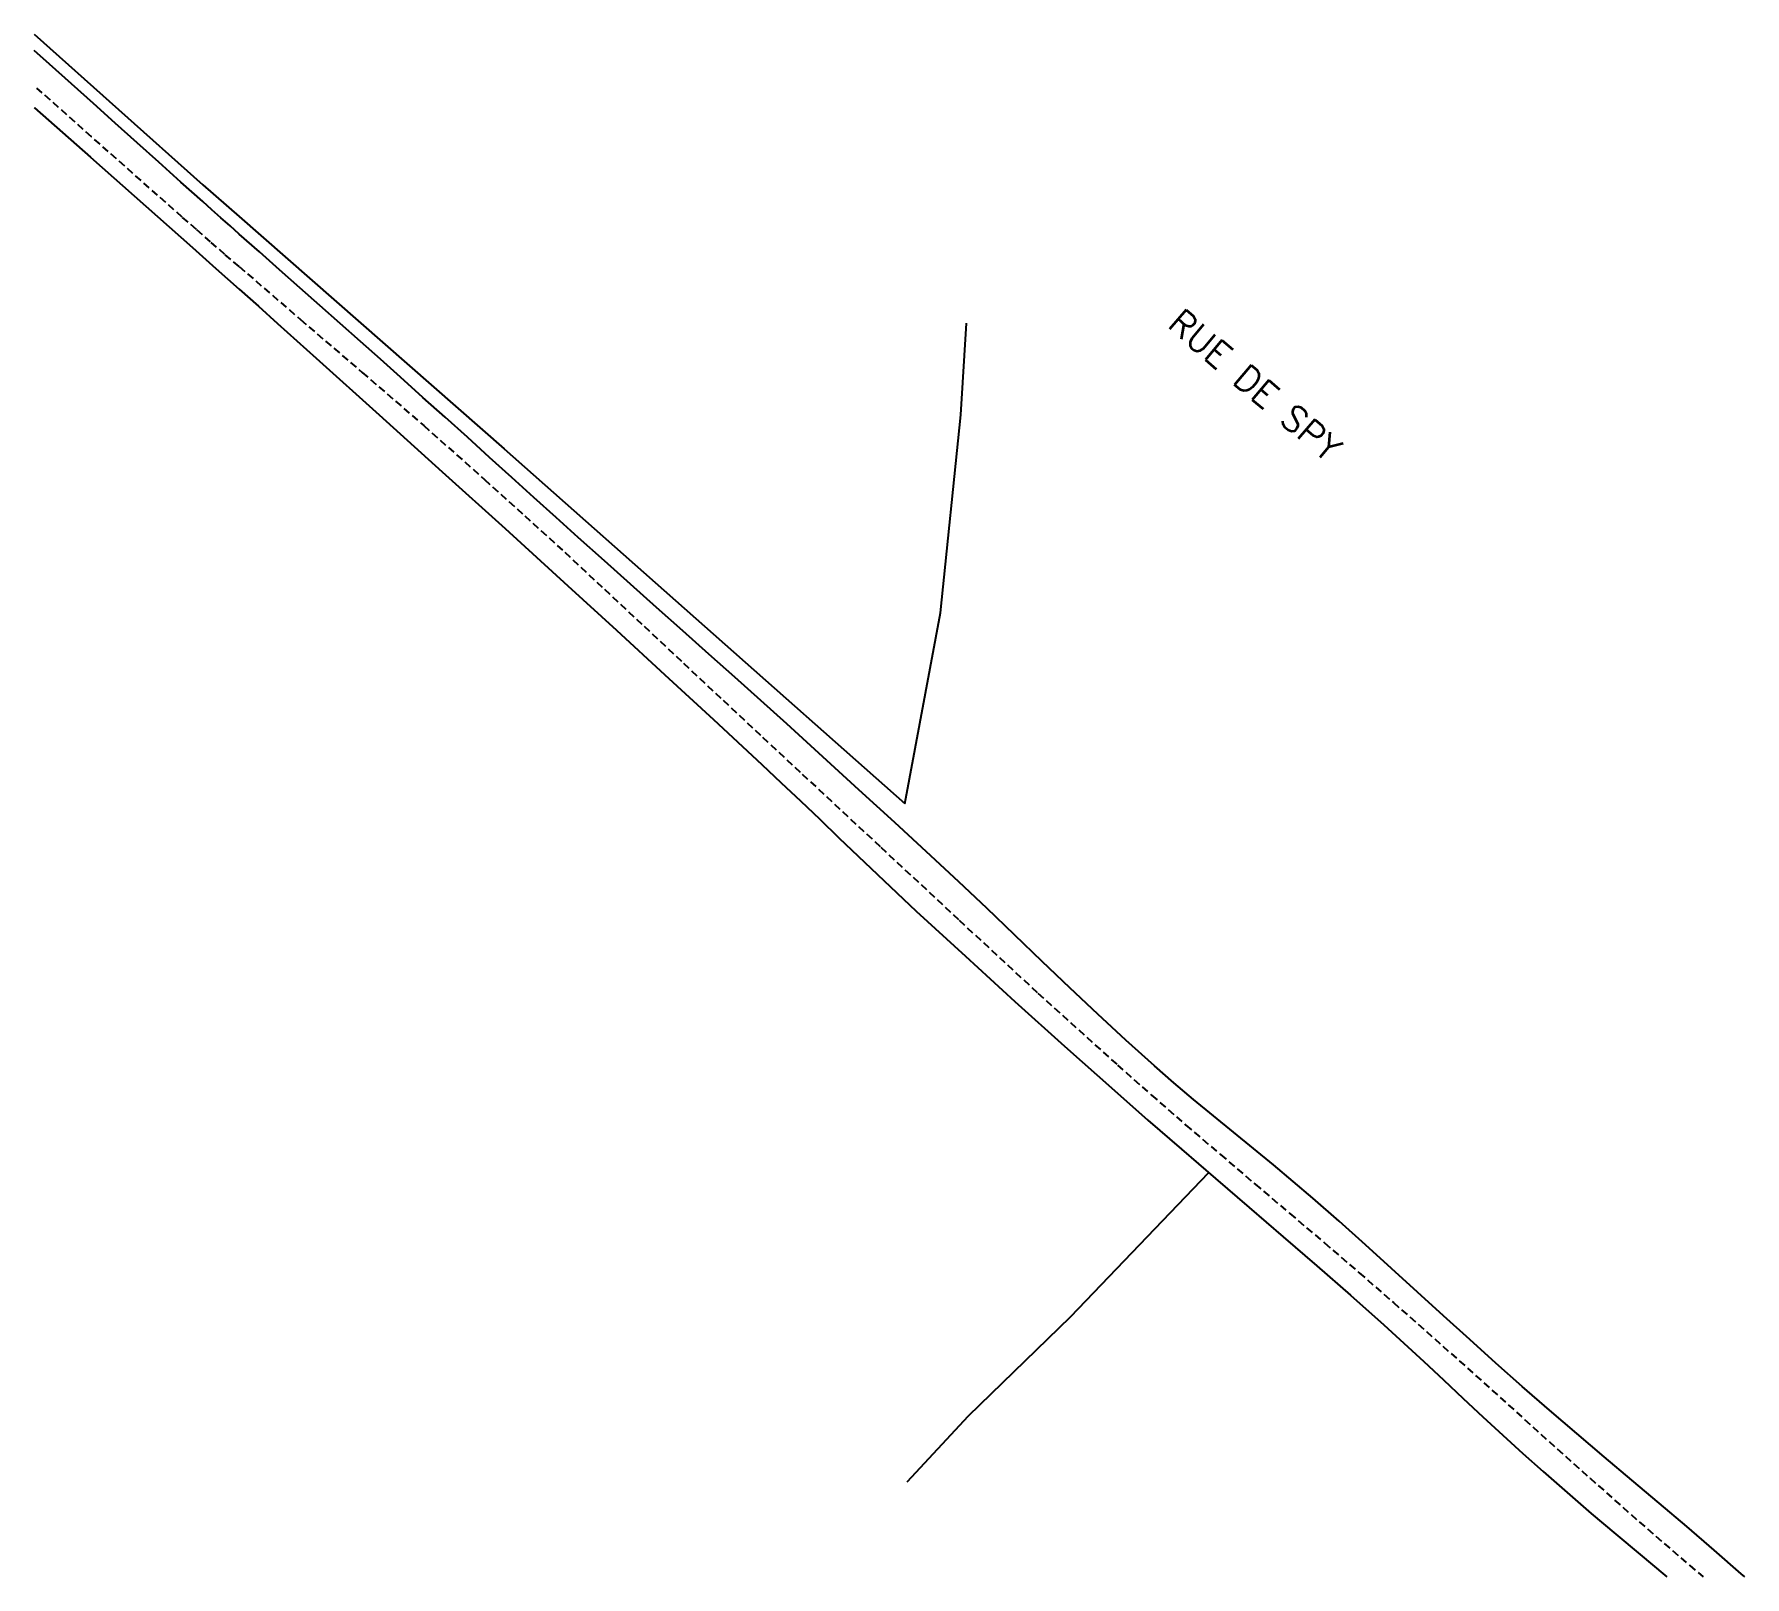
# Model space of a CAD drawing. Header units: millimetres. Extents: x 172000 to 173000, y 133000 to 134000.
# Drawn here: x 172000 to 172116.9, y 133000 to 133105.4 of the extents above; entities that cross this region are included whole.
import ezdxf

# ---------------------------------------------------------------- set-up
doc = ezdxf.new("R2010")
doc.units = ezdxf.units.MM
doc.linetypes.add('DASHED', pattern=[0.75, 0.5, -0.25])
for name, color, linetype in [('W0001', 6, 'DASHED'), ('W0008', 7, 'CONTINUOUS'), ('W0330', 7, 'CONTINUOUS'), ('W0989', 7, 'CONTINUOUS')]:
    doc.layers.add(name, color=color, linetype=linetype)
doc.styles.get("Standard").update_dxf_attribs({"font": 'romans.shx', "width": 0.85})

msp = doc.modelspace()

# ---------------------------------------------------------------- linework, layer by layer
at = {"layer": 'W0001'}
for points in [[(172014, 133089.52), (172013.03, 133090.36), (172012.05, 133091.21), (172011.08, 133092.06), (172010.11, 133092.91), (172003.91, 133098.4), (172000, 133101.88)], [(172014, 133089.52), (172018.2, 133085.9), (172022.41, 133082.29), (172026.61, 133078.66), (172030.76, 133074.98), (172033.51, 133072.5), (172036.24, 133070), (172038.95, 133067.48), (172041.66, 133064.95), (172044.36, 133062.42), (172047.06, 133059.89), (172049.76, 133057.36), (172052.47, 133054.84), (172057.84, 133049.85), (172063.19, 133044.86), (172068.57, 133039.88), (172074, 133034.97), (172076.33, 133032.91), (172078.68, 133030.87), (172081.04, 133028.85), (172083.41, 133026.83), (172085.78, 133024.82), (172088.15, 133022.81), (172090.51, 133020.78), (172092.85, 133018.74), (172095.11, 133016.76), (172097.35, 133014.76), (172099.58, 133012.76), (172101.81, 133010.75), (172104.04, 133008.74), (172106.28, 133006.74), (172108.52, 133004.75), (172110.78, 133002.77), (172113.09, 133000.77), (172114, 133000)]]:
    msp.add_lwpolyline(points, dxfattribs=at)
at = {"layer": 'W0008'}
for points in [[(172014, 133091.75), (172013.38, 133092.3), (172012.75, 133092.86), (172012.13, 133093.41), (172011.51, 133093.97), (172010.01, 133095.3), (172008.52, 133096.65), (172007.03, 133097.99), (172005.53, 133099.33), (172004.04, 133100.67), (172002.55, 133102.01), (172001.05, 133103.35), (172000, 133104.29)], [(172000, 133100.4), (172000.03, 133100.37), (172003.84, 133097.01), (172007.63, 133093.65), (172009.22, 133092.24), (172010.82, 133090.82), (172012.41, 133089.4), (172014, 133087.98)], [(172116.85, 133000), (172116.61, 133000.21), (172114.76, 133001.82), (172112.89, 133003.43), (172111.01, 133005.02), (172109.13, 133006.61), (172107.25, 133008.19), (172105.38, 133009.79), (172103.51, 133011.39), (172101.65, 133013), (172099.85, 133014.6), (172098.06, 133016.21), (172096.28, 133017.83), (172094.5, 133019.45), (172092.73, 133021.07), (172090.94, 133022.69), (172089.15, 133024.29), (172087.34, 133025.88), (172086, 133027.02), (172084.65, 133028.15), (172083.29, 133029.27), (172081.92, 133030.38), (172080.56, 133031.5), (172079.2, 133032.62), (172077.86, 133033.76), (172076.53, 133034.92), (172074.58, 133036.67), (172072.66, 133038.45), (172070.75, 133040.24), (172068.85, 133042.05), (172066.96, 133043.87), (172065.07, 133045.68), (172063.16, 133047.48), (172061.25, 133049.27), (172058.8, 133051.53), (172056.34, 133053.78), (172053.88, 133056.03), (172051.41, 133058.27), (172049.64, 133059.87), (172047.86, 133061.46), (172046.08, 133063.05), (172044.3, 133064.64), (172042.52, 133066.23), (172040.73, 133067.82), (172038.95, 133069.42), (172037.17, 133071.01), (172035.65, 133072.38), (172034.14, 133073.75), (172032.62, 133075.12), (172031.1, 133076.49), (172029.59, 133077.86), (172028.07, 133079.23), (172026.55, 133080.59), (172025.03, 133081.96), (172023.65, 133083.19), (172022.28, 133084.41), (172020.9, 133085.64), (172019.52, 133086.86), (172018.14, 133088.08), (172016.76, 133089.3), (172015.38, 133090.53), (172014, 133091.75)], [(172014, 133087.98), (172015.32, 133086.81), (172016.63, 133085.63), (172017.94, 133084.45), (172019.26, 133083.27), (172023.57, 133079.4), (172027.87, 133075.51), (172032.17, 133071.62), (172036.45, 133067.71), (172039.78, 133064.67), (172043.09, 133061.63), (172046.4, 133058.58), (172049.7, 133055.51), (172051.02, 133054.26), (172052.34, 133053.01), (172053.66, 133051.76), (172054.97, 133050.5), (172056.28, 133049.24), (172057.6, 133047.98), (172058.92, 133046.74), (172060.25, 133045.49), (172063.61, 133042.4), (172066.99, 133039.32), (172070.38, 133036.26), (172073.79, 133033.22), (172076.08, 133031.21), (172078.38, 133029.21), (172080.69, 133027.21), (172083, 133025.23), (172085.31, 133023.24), (172087.62, 133021.25), (172089.91, 133019.24), (172092.19, 133017.21), (172093.56, 133015.97), (172094.92, 133014.72), (172096.27, 133013.46), (172097.62, 133012.19), (172098.97, 133010.93), (172100.33, 133009.67), (172101.69, 133008.42), (172103.07, 133007.19), (172104.71, 133005.75), (172106.37, 133004.33), (172108.04, 133002.92), (172109.71, 133001.52), (172111.39, 133000.12), (172111.53, 133000)]]:
    msp.add_lwpolyline(points, dxfattribs=at)
at = {"layer": 'W0330'}
for points in [[(172000, 133105.4), (172011.52, 133095.11), (172014, 133092.94)], [(172014, 133092.94), (172032.11, 133077.08), (172059.48, 133052.83)], [(172059.47, 133052.82), (172061.91, 133065.87), (172063.29, 133079.39), (172063.68, 133085.66)], [(172080.21, 133027.61), (172070.77, 133017.73), (172063.81, 133010.98), (172059.62, 133006.46)]]:
    msp.add_lwpolyline(points, dxfattribs=at)

# ---------------------------------------------------------------- texts
at = {"layer": 'W0989'}
msp.add_text('RUE DE SPY', height=1.75, rotation=319.5627, dxfattribs=at).set_placement((172077.32, 133085.44))

doc.saveas('drawing.dxf')
